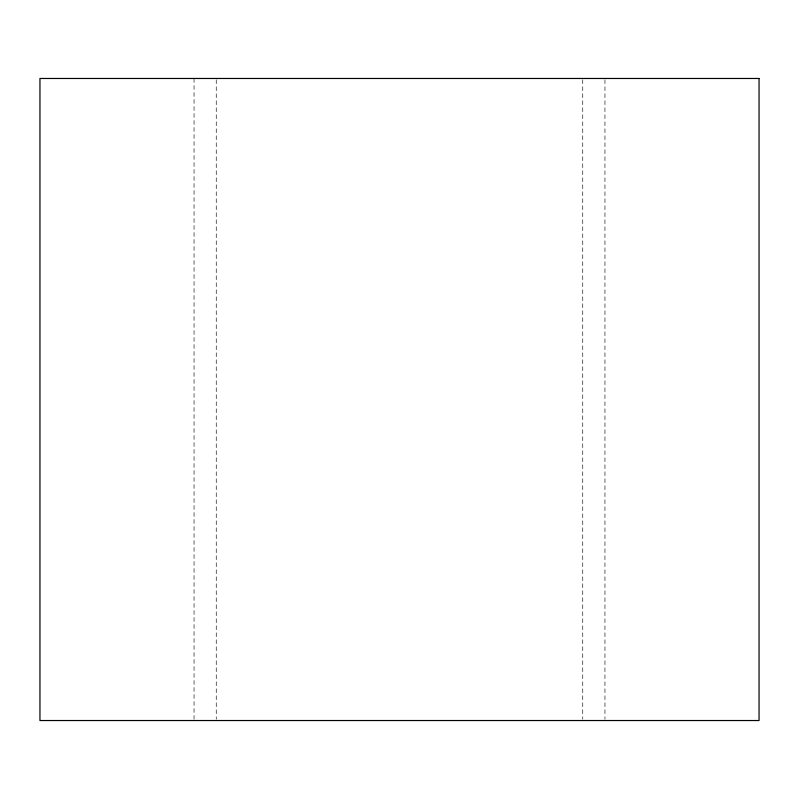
<?xml version="1.0" encoding="UTF-8"?>
<svg xmlns="http://www.w3.org/2000/svg" width="799" height="799" viewBox="0 0 799 799"><rect width="100%" height="100%" fill="white"/><g stroke="black" fill="none" stroke-linecap="round" stroke-linejoin="round"><path stroke-width="0.6" stroke-dasharray="4 3" d="M604.953 79.72L604.953 719.28M582.751 79.72L582.751 719.28M216.249 79.72L216.249 719.28M194.047 78.472L194.047 719.28"/><path stroke-width="1.2" d="M759.05 78.472L39.95 78.472L39.95 720.528L759.05 720.528L759.05 78.472"/></g></svg>
